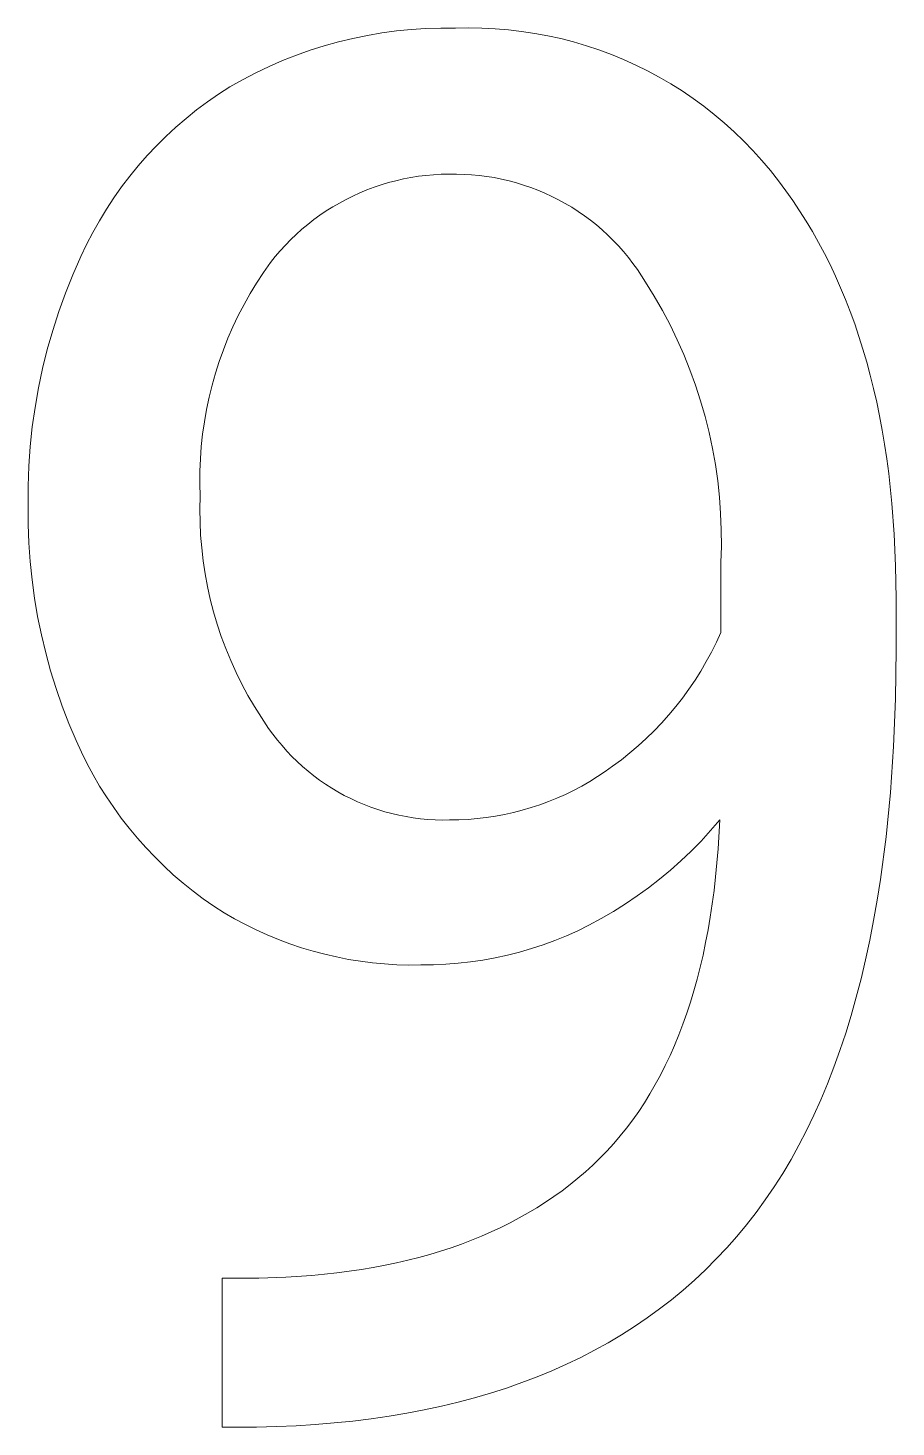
# Model space of a CAD drawing. Header units: millimetres. Extents: x 1434 to 4837, y 1889 to 4267.
# Drawn here: x 4303.17 to 4323.44, y 2103.97 to 2136.67 of the extents above; entities that cross this region are included whole.
import ezdxf

# ---------------------------------------------------------------- set-up
doc = ezdxf.new("R2010")
doc.units = ezdxf.units.MM
doc.header["$MEASUREMENT"] = 0
doc.layers.add('Domyślny', color=7, linetype='Continuous', true_color=0x000000)

msp = doc.modelspace()

# ---------------------------------------------------------------- linework, layer by layer
at = {"layer": 'Domyślny', "color": 18, "lineweight": 15, "true_color": 0x000000}
for p, q in [((4311.097, 2136.497), (4311.437, 2136.555)), ((4311.437, 2136.555), (4311.778, 2136.601)), ((4311.778, 2136.601), (4312.121, 2136.635)), ((4312.121, 2136.635), (4312.465, 2136.656)), ((4312.465, 2136.656), (4312.81, 2136.666)), ((4312.81, 2136.666), (4313.155, 2136.664)), ((4313.155, 2136.664), (4313.465, 2136.671)), ((4313.465, 2136.671), (4313.774, 2136.667)), ((4313.774, 2136.667), (4314.084, 2136.653)), ((4314.084, 2136.653), (4314.393, 2136.628)), ((4314.393, 2136.628), (4314.701, 2136.592)), ((4314.701, 2136.592), (4315.007, 2136.545)), ((4315.007, 2136.545), (4315.312, 2136.489)), ((4309.764, 2136.15), (4310.092, 2136.255)), ((4310.092, 2136.255), (4310.424, 2136.347)), ((4310.424, 2136.347), (4310.759, 2136.428)), ((4310.759, 2136.428), (4311.097, 2136.497)), ((4315.312, 2136.489), (4315.615, 2136.422)), ((4315.615, 2136.422), (4315.915, 2136.344)), ((4315.915, 2136.344), (4316.212, 2136.256)), ((4316.212, 2136.256), (4316.506, 2136.158)), ((4308.802, 2135.771), (4309.118, 2135.908)), ((4309.118, 2135.908), (4309.439, 2136.035)), ((4309.439, 2136.035), (4309.764, 2136.15)), ((4316.506, 2136.158), (4316.797, 2136.05)), ((4316.797, 2136.05), (4317.083, 2135.932)), ((4317.083, 2135.932), (4317.366, 2135.805)), ((4308.185, 2135.463), (4308.491, 2135.622)), ((4308.491, 2135.622), (4308.802, 2135.771)), ((4317.366, 2135.805), (4317.643, 2135.667)), ((4317.643, 2135.667), (4317.916, 2135.52)), ((4307.621, 2135.123), (4307.885, 2135.293)), ((4307.885, 2135.293), (4308.185, 2135.463)), ((4317.916, 2135.52), (4318.184, 2135.364)), ((4318.184, 2135.364), (4318.447, 2135.199)), ((4307.11, 2134.755), (4307.362, 2134.943)), ((4307.362, 2134.943), (4307.621, 2135.123)), ((4318.447, 2135.199), (4318.703, 2135.025)), ((4318.703, 2135.025), (4318.953, 2134.842)), ((4306.626, 2134.352), (4306.864, 2134.558)), ((4306.864, 2134.558), (4307.11, 2134.755)), ((4318.953, 2134.842), (4319.197, 2134.651)), ((4319.197, 2134.651), (4319.434, 2134.452)), ((4306.394, 2134.138), (4306.626, 2134.352)), ((4319.434, 2134.452), (4319.665, 2134.244)), ((4319.665, 2134.244), (4319.888, 2134.029)), ((4305.955, 2133.687), (4306.171, 2133.917)), ((4306.171, 2133.917), (4306.394, 2134.138)), ((4319.888, 2134.029), (4320.103, 2133.806)), ((4305.747, 2133.45), (4305.955, 2133.687)), ((4320.103, 2133.806), (4320.311, 2133.576)), ((4320.311, 2133.576), (4320.51, 2133.339)), ((4305.548, 2133.207), (4305.747, 2133.45)), ((4312.821, 2133.252), (4312.643, 2133.242)), ((4312.999, 2133.256), (4312.821, 2133.252)), ((4313.177, 2133.253), (4312.999, 2133.256)), ((4313.355, 2133.249), (4313.177, 2133.253)), ((4313.532, 2133.239), (4313.355, 2133.249)), ((4320.51, 2133.339), (4320.702, 2133.095)), ((4305.176, 2132.699), (4305.357, 2132.956)), ((4305.357, 2132.956), (4305.548, 2133.207)), ((4311.253, 2132.949), (4311.086, 2132.886)), ((4311.422, 2133.006), (4311.253, 2132.949)), ((4311.592, 2133.057), (4311.422, 2133.006)), ((4311.765, 2133.102), (4311.592, 2133.057)), ((4311.938, 2133.142), (4311.765, 2133.102)), ((4312.113, 2133.176), (4311.938, 2133.142)), ((4312.289, 2133.204), (4312.113, 2133.176)), ((4312.466, 2133.226), (4312.289, 2133.204)), ((4312.643, 2133.242), (4312.466, 2133.226)), ((4313.708, 2133.223), (4313.532, 2133.239)), ((4313.884, 2133.201), (4313.708, 2133.223)), ((4314.06, 2133.173), (4313.884, 2133.201)), ((4314.234, 2133.139), (4314.06, 2133.173)), ((4314.406, 2133.099), (4314.234, 2133.139)), ((4314.578, 2133.053), (4314.406, 2133.099)), ((4314.747, 2133.001), (4314.578, 2133.053)), ((4314.915, 2132.943), (4314.747, 2133.001)), ((4315.081, 2132.88), (4314.915, 2132.943)), ((4320.702, 2133.095), (4320.871, 2132.868)), ((4305.003, 2132.436), (4305.176, 2132.699)), ((4310.6, 2132.665), (4310.443, 2132.58)), ((4310.759, 2132.744), (4310.6, 2132.665)), ((4310.922, 2132.818), (4310.759, 2132.744)), ((4311.086, 2132.886), (4310.922, 2132.818)), ((4315.244, 2132.811), (4315.081, 2132.88)), ((4315.405, 2132.736), (4315.244, 2132.811)), ((4315.564, 2132.656), (4315.405, 2132.736)), ((4315.719, 2132.571), (4315.564, 2132.656)), ((4320.871, 2132.868), (4321.035, 2132.636)), ((4321.035, 2132.636), (4321.193, 2132.4)), ((4304.839, 2132.166), (4305.003, 2132.436)), ((4309.991, 2132.296), (4309.847, 2132.191)), ((4310.138, 2132.396), (4309.991, 2132.296)), ((4310.289, 2132.491), (4310.138, 2132.396)), ((4310.443, 2132.58), (4310.289, 2132.491)), ((4315.871, 2132.48), (4315.719, 2132.571)), ((4316.021, 2132.384), (4315.871, 2132.48)), ((4316.167, 2132.283), (4316.021, 2132.384)), ((4316.309, 2132.177), (4316.167, 2132.283)), ((4321.193, 2132.4), (4321.346, 2132.158)), ((4304.685, 2131.892), (4304.839, 2132.166)), ((4309.57, 2131.967), (4309.437, 2131.848)), ((4309.706, 2132.081), (4309.57, 2131.967)), ((4309.847, 2132.191), (4309.706, 2132.081)), ((4316.448, 2132.067), (4316.309, 2132.177)), ((4316.582, 2131.951), (4316.448, 2132.067)), ((4316.713, 2131.832), (4316.582, 2131.951)), ((4321.346, 2132.158), (4321.494, 2131.911)), ((4304.541, 2131.612), (4304.685, 2131.892)), ((4309.308, 2131.725), (4309.184, 2131.598)), ((4309.437, 2131.848), (4309.308, 2131.725)), ((4316.84, 2131.707), (4316.713, 2131.832)), ((4316.962, 2131.579), (4316.84, 2131.707)), ((4321.494, 2131.911), (4321.636, 2131.659)), ((4321.636, 2131.659), (4321.773, 2131.402)), ((4304.22, 2130.905), (4304.407, 2131.327)), ((4304.407, 2131.327), (4304.541, 2131.612)), ((4308.948, 2131.331), (4308.837, 2131.191)), ((4309.064, 2131.466), (4308.948, 2131.331)), ((4309.184, 2131.598), (4309.064, 2131.466)), ((4317.08, 2131.446), (4316.962, 2131.579)), ((4317.193, 2131.309), (4317.08, 2131.446)), ((4317.301, 2131.169), (4317.193, 2131.309)), ((4321.773, 2131.402), (4321.904, 2131.14)), ((4308.837, 2131.191), (4308.67, 2130.953)), ((4317.405, 2131.025), (4317.301, 2131.169)), ((4317.503, 2130.877), (4317.405, 2131.025)), ((4321.904, 2131.14), (4322.03, 2130.873)), ((4304.049, 2130.476), (4304.22, 2130.905)), ((4308.511, 2130.71), (4308.36, 2130.462)), ((4308.67, 2130.953), (4308.511, 2130.71)), ((4317.597, 2130.727), (4317.503, 2130.877)), ((4317.798, 2130.401), (4317.597, 2130.727)), ((4322.03, 2130.873), (4322.151, 2130.601)), ((4303.892, 2130.041), (4304.049, 2130.476)), ((4308.36, 2130.462), (4308.217, 2130.209)), ((4317.988, 2130.069), (4317.798, 2130.401)), ((4322.151, 2130.601), (4322.266, 2130.324)), ((4322.266, 2130.324), (4322.376, 2130.042)), ((4303.75, 2129.602), (4303.892, 2130.041)), ((4308.217, 2130.209), (4308.083, 2129.95)), ((4318.167, 2129.73), (4317.988, 2130.069)), ((4322.376, 2130.042), (4322.48, 2129.754)), ((4307.958, 2129.688), (4307.842, 2129.421)), ((4308.083, 2129.95), (4307.958, 2129.688)), ((4318.334, 2129.386), (4318.167, 2129.73)), ((4322.48, 2129.754), (4322.579, 2129.462)), ((4303.623, 2129.158), (4303.75, 2129.602)), ((4307.842, 2129.421), (4307.735, 2129.151)), ((4318.489, 2129.036), (4318.334, 2129.386)), ((4322.579, 2129.462), (4322.673, 2129.165)), ((4303.512, 2128.71), (4303.623, 2129.158)), ((4307.735, 2129.151), (4307.638, 2128.877)), ((4318.632, 2128.681), (4318.489, 2129.036)), ((4322.673, 2129.165), (4322.761, 2128.862)), ((4303.416, 2128.258), (4303.512, 2128.71)), ((4307.638, 2128.877), (4307.549, 2128.601)), ((4318.762, 2128.321), (4318.632, 2128.681)), ((4322.761, 2128.862), (4322.844, 2128.555)), ((4307.549, 2128.601), (4307.47, 2128.321)), ((4322.844, 2128.555), (4322.921, 2128.243)), ((4303.336, 2127.803), (4303.416, 2128.258)), ((4307.401, 2128.039), (4307.341, 2127.754)), ((4307.47, 2128.321), (4307.401, 2128.039)), ((4318.88, 2127.957), (4318.762, 2128.321)), ((4322.921, 2128.243), (4322.993, 2127.925)), ((4303.272, 2127.346), (4303.336, 2127.803)), ((4307.341, 2127.754), (4307.291, 2127.468)), ((4318.986, 2127.589), (4318.88, 2127.957)), ((4322.993, 2127.925), (4323.06, 2127.603)), ((4307.291, 2127.468), (4307.25, 2127.18)), ((4319.078, 2127.217), (4318.986, 2127.589)), ((4323.06, 2127.603), (4323.121, 2127.275)), ((4303.223, 2126.887), (4303.272, 2127.346)), ((4307.25, 2127.18), (4307.219, 2126.891)), ((4319.158, 2126.843), (4319.078, 2127.217)), ((4323.121, 2127.275), (4323.177, 2126.942)), ((4303.19, 2126.426), (4303.223, 2126.887)), ((4307.219, 2126.891), (4307.198, 2126.601)), ((4319.225, 2126.466), (4319.158, 2126.843)), ((4323.177, 2126.942), (4323.228, 2126.605)), ((4303.173, 2125.964), (4303.19, 2126.426)), ((4307.198, 2126.601), (4307.187, 2126.311)), ((4319.279, 2126.087), (4319.225, 2126.466)), ((4323.228, 2126.605), (4323.273, 2126.262)), ((4307.187, 2126.311), (4307.186, 2126.02)), ((4319.32, 2125.707), (4319.279, 2126.087)), ((4323.273, 2126.262), (4323.348, 2125.561)), ((4303.172, 2125.503), (4303.173, 2125.964)), ((4307.186, 2126.02), (4307.194, 2125.729)), ((4307.194, 2125.729), (4307.187, 2125.426)), ((4303.174, 2125.069), (4303.172, 2125.503)), ((4307.187, 2125.426), (4307.191, 2125.123)), ((4319.348, 2125.325), (4319.32, 2125.707)), ((4323.348, 2125.561), (4323.401, 2124.84)), ((4307.191, 2125.123), (4307.204, 2124.82)), ((4319.363, 2124.942), (4319.348, 2125.325)), ((4303.19, 2124.635), (4303.174, 2125.069)), ((4307.204, 2124.82), (4307.229, 2124.518)), ((4319.365, 2124.559), (4319.363, 2124.942)), ((4323.401, 2124.84), (4323.433, 2124.099)), ((4303.221, 2124.202), (4303.19, 2124.635)), ((4307.229, 2124.518), (4307.263, 2124.217)), ((4319.353, 2124.177), (4319.365, 2124.559)), ((4303.265, 2123.771), (4303.221, 2124.202)), ((4307.263, 2124.217), (4307.308, 2123.917)), ((4319.353, 2122.545), (4319.353, 2124.177)), ((4323.433, 2124.099), (4323.444, 2123.338)), ((4303.324, 2123.341), (4303.265, 2123.771)), ((4307.308, 2123.917), (4307.363, 2123.619)), ((4307.363, 2123.619), (4307.429, 2123.323)), ((4303.397, 2122.913), (4303.324, 2123.341)), ((4307.429, 2123.323), (4307.504, 2123.029)), ((4323.444, 2123.338), (4323.444, 2122.149)), ((4303.484, 2122.488), (4303.397, 2122.913)), ((4307.504, 2123.029), (4307.59, 2122.739)), ((4303.585, 2122.066), (4303.484, 2122.488)), ((4307.59, 2122.739), (4307.685, 2122.451)), ((4319.248, 2122.314), (4319.353, 2122.545)), ((4307.685, 2122.451), (4307.791, 2122.167)), ((4307.791, 2122.167), (4307.906, 2121.886)), ((4319.134, 2122.086), (4319.248, 2122.314)), ((4323.444, 2122.149), (4323.429, 2120.993)), ((4303.7, 2121.648), (4303.585, 2122.066)), ((4307.906, 2121.886), (4308.031, 2121.61)), ((4318.886, 2121.642), (4319.014, 2121.862)), ((4319.014, 2121.862), (4319.134, 2122.086)), ((4303.828, 2121.233), (4303.7, 2121.648)), ((4308.031, 2121.61), (4308.165, 2121.338)), ((4318.75, 2121.427), (4318.886, 2121.642)), ((4303.97, 2120.823), (4303.828, 2121.233)), ((4308.165, 2121.338), (4308.308, 2121.071)), ((4318.458, 2121.011), (4318.607, 2121.217)), ((4318.607, 2121.217), (4318.75, 2121.427)), ((4304.125, 2120.418), (4303.97, 2120.823)), ((4308.308, 2121.071), (4308.46, 2120.809)), ((4318.301, 2120.81), (4318.458, 2121.011)), ((4323.429, 2120.993), (4323.386, 2119.878)), ((4308.46, 2120.809), (4308.622, 2120.552)), ((4308.622, 2120.552), (4308.792, 2120.301)), ((4317.968, 2120.426), (4318.138, 2120.615)), ((4318.138, 2120.615), (4318.301, 2120.81)), ((4304.293, 2120.018), (4304.125, 2120.418)), ((4308.792, 2120.301), (4308.891, 2120.163)), ((4317.611, 2120.064), (4317.793, 2120.242)), ((4317.793, 2120.242), (4317.968, 2120.426)), ((4304.418, 2119.745), (4304.293, 2120.018)), ((4308.891, 2120.163), (4308.996, 2120.029)), ((4308.996, 2120.029), (4309.104, 2119.898)), ((4309.104, 2119.898), (4309.217, 2119.77)), ((4317.229, 2119.728), (4317.423, 2119.893)), ((4317.423, 2119.893), (4317.611, 2120.064)), ((4323.386, 2119.878), (4323.313, 2118.802)), ((4304.552, 2119.476), (4304.418, 2119.745)), ((4309.217, 2119.77), (4309.335, 2119.647)), ((4309.335, 2119.647), (4309.456, 2119.528)), ((4309.456, 2119.528), (4309.582, 2119.413)), ((4316.826, 2119.418), (4317.03, 2119.569)), ((4317.03, 2119.569), (4317.229, 2119.728)), ((4304.694, 2119.212), (4304.552, 2119.476)), ((4304.845, 2118.953), (4304.694, 2119.212)), ((4309.582, 2119.413), (4309.711, 2119.302)), ((4309.711, 2119.302), (4309.844, 2119.196)), ((4309.844, 2119.196), (4309.981, 2119.094)), ((4316.473, 2119.174), (4316.652, 2119.293)), ((4316.652, 2119.293), (4316.826, 2119.418)), ((4305.005, 2118.698), (4304.845, 2118.953)), ((4309.981, 2119.094), (4310.121, 2118.997)), ((4310.121, 2118.997), (4310.264, 2118.905)), ((4310.264, 2118.905), (4310.41, 2118.818)), ((4315.914, 2118.853), (4316.104, 2118.954)), ((4316.104, 2118.954), (4316.29, 2119.061)), ((4316.29, 2119.061), (4316.473, 2119.174)), ((4305.173, 2118.449), (4305.005, 2118.698)), ((4310.41, 2118.818), (4310.559, 2118.736)), ((4310.559, 2118.736), (4310.711, 2118.659)), ((4310.711, 2118.659), (4310.865, 2118.587)), ((4310.865, 2118.587), (4311.022, 2118.521)), ((4315.125, 2118.517), (4315.327, 2118.591)), ((4315.327, 2118.591), (4315.526, 2118.672)), ((4315.526, 2118.672), (4315.722, 2118.759)), ((4315.722, 2118.759), (4315.914, 2118.853)), ((4323.313, 2118.802), (4323.212, 2117.765)), ((4305.349, 2118.206), (4305.173, 2118.449)), ((4305.533, 2117.969), (4305.349, 2118.206)), ((4311.022, 2118.521), (4311.181, 2118.46)), ((4311.181, 2118.46), (4311.342, 2118.404)), ((4311.342, 2118.404), (4311.505, 2118.354)), ((4311.505, 2118.354), (4311.669, 2118.31)), ((4311.669, 2118.31), (4311.835, 2118.271)), ((4311.835, 2118.271), (4312.002, 2118.238)), ((4312.002, 2118.238), (4312.17, 2118.21)), ((4312.17, 2118.21), (4312.339, 2118.189)), ((4313.662, 2118.192), (4313.875, 2118.217)), ((4313.875, 2118.217), (4314.087, 2118.25)), ((4314.087, 2118.25), (4314.298, 2118.289)), ((4314.298, 2118.289), (4314.508, 2118.336)), ((4314.508, 2118.336), (4314.715, 2118.389)), ((4314.715, 2118.389), (4314.921, 2118.45)), ((4314.921, 2118.45), (4315.125, 2118.517)), ((4305.725, 2117.738), (4305.533, 2117.969)), ((4312.339, 2118.189), (4312.508, 2118.173)), ((4312.508, 2118.173), (4312.678, 2118.163)), ((4312.678, 2118.163), (4312.848, 2118.158)), ((4312.848, 2118.158), (4313.019, 2118.16)), ((4313.019, 2118.16), (4313.233, 2118.163)), ((4313.233, 2118.163), (4313.448, 2118.174)), ((4313.448, 2118.174), (4313.662, 2118.192)), ((4319.115, 2117.911), (4318.891, 2117.669)), ((4319.33, 2118.16), (4319.115, 2117.911)), ((4319.291, 2117.483), (4319.33, 2118.16)), ((4305.924, 2117.514), (4305.725, 2117.738)), ((4318.891, 2117.669), (4318.66, 2117.435)), ((4323.212, 2117.765), (4323.082, 2116.769)), ((4306.131, 2117.296), (4305.924, 2117.514)), ((4306.345, 2117.085), (4306.131, 2117.296)), ((4318.66, 2117.435), (4318.421, 2117.209)), ((4319.232, 2116.829), (4319.291, 2117.483)), ((4306.565, 2116.881), (4306.345, 2117.085)), ((4318.175, 2116.99), (4317.922, 2116.78)), ((4318.421, 2117.209), (4318.175, 2116.99)), ((4306.793, 2116.685), (4306.565, 2116.881)), ((4307.026, 2116.496), (4306.793, 2116.685)), ((4317.662, 2116.578), (4317.395, 2116.384)), ((4317.922, 2116.78), (4317.662, 2116.578)), ((4319.195, 2116.51), (4319.232, 2116.829)), ((4323.082, 2116.769), (4323.005, 2116.285)), ((4307.266, 2116.316), (4307.026, 2116.496)), ((4307.512, 2116.143), (4307.266, 2116.316)), ((4317.395, 2116.384), (4317.123, 2116.2)), ((4319.153, 2116.198), (4319.195, 2116.51)), ((4323.005, 2116.285), (4322.922, 2115.812)), ((4307.752, 2115.993), (4307.512, 2116.143)), ((4307.998, 2115.851), (4307.752, 2115.993)), ((4316.844, 2116.024), (4316.56, 2115.858)), ((4317.123, 2116.2), (4316.844, 2116.024)), ((4319.106, 2115.891), (4319.153, 2116.198)), ((4308.248, 2115.717), (4307.998, 2115.851)), ((4308.502, 2115.592), (4308.248, 2115.717)), ((4308.76, 2115.475), (4308.502, 2115.592)), ((4316.271, 2115.701), (4316.01, 2115.573)), ((4316.56, 2115.858), (4316.271, 2115.701)), ((4319.055, 2115.589), (4319.106, 2115.891)), ((4322.922, 2115.812), (4322.831, 2115.348)), ((4309.022, 2115.366), (4308.76, 2115.475)), ((4309.288, 2115.267), (4309.022, 2115.366)), ((4309.556, 2115.176), (4309.288, 2115.267)), ((4315.476, 2115.344), (4315.203, 2115.244)), ((4315.745, 2115.454), (4315.476, 2115.344)), ((4316.01, 2115.573), (4315.745, 2115.454)), ((4318.937, 2115.004), (4318.998, 2115.294)), ((4318.998, 2115.294), (4319.055, 2115.589)), ((4322.831, 2115.348), (4322.734, 2114.894)), ((4309.828, 2115.094), (4309.556, 2115.176)), ((4310.102, 2115.021), (4309.828, 2115.094)), ((4310.378, 2114.958), (4310.102, 2115.021)), ((4310.657, 2114.903), (4310.378, 2114.958)), ((4314.083, 2114.938), (4313.797, 2114.885)), ((4314.367, 2115), (4314.083, 2114.938)), ((4314.648, 2115.072), (4314.367, 2115)), ((4314.927, 2115.153), (4314.648, 2115.072)), ((4315.203, 2115.244), (4314.927, 2115.153)), ((4318.87, 2114.72), (4318.937, 2115.004)), ((4310.937, 2114.858), (4310.657, 2114.903)), ((4311.218, 2114.822), (4310.937, 2114.858)), ((4311.5, 2114.795), (4311.218, 2114.822)), ((4311.783, 2114.778), (4311.5, 2114.795)), ((4312.067, 2114.77), (4311.783, 2114.778)), ((4312.35, 2114.772), (4312.067, 2114.77)), ((4312.641, 2114.774), (4312.35, 2114.772)), ((4312.931, 2114.787), (4312.641, 2114.774)), ((4313.221, 2114.81), (4312.931, 2114.787)), ((4313.509, 2114.843), (4313.221, 2114.81)), ((4313.797, 2114.885), (4313.509, 2114.843)), ((4318.799, 2114.442), (4318.87, 2114.72)), ((4322.734, 2114.894), (4322.628, 2114.451)), ((4318.723, 2114.169), (4318.799, 2114.442)), ((4322.628, 2114.451), (4322.516, 2114.017)), ((4318.643, 2113.903), (4318.723, 2114.169)), ((4322.516, 2114.017), (4322.396, 2113.593)), ((4318.466, 2113.386), (4318.557, 2113.642)), ((4318.557, 2113.642), (4318.643, 2113.903)), ((4318.371, 2113.137), (4318.466, 2113.386)), ((4322.396, 2113.593), (4322.269, 2113.179)), ((4318.271, 2112.893), (4318.371, 2113.137)), ((4322.269, 2113.179), (4322.135, 2112.775)), ((4318.056, 2112.423), (4318.166, 2112.655)), ((4318.166, 2112.655), (4318.271, 2112.893)), ((4322.135, 2112.775), (4321.994, 2112.38)), ((4317.941, 2112.197), (4318.056, 2112.423)), ((4321.994, 2112.38), (4321.845, 2111.996)), ((4317.822, 2111.977), (4317.941, 2112.197)), ((4321.845, 2111.996), (4321.689, 2111.622)), ((4317.568, 2111.553), (4317.697, 2111.762)), ((4317.697, 2111.762), (4317.822, 2111.977)), ((4317.295, 2111.153), (4317.434, 2111.35)), ((4317.434, 2111.35), (4317.568, 2111.553)), ((4321.689, 2111.622), (4321.525, 2111.258)), ((4317.152, 2110.961), (4317.295, 2111.153)), ((4321.525, 2111.258), (4321.355, 2110.903)), ((4316.85, 2110.596), (4317.003, 2110.776)), ((4317.003, 2110.776), (4317.152, 2110.961)), ((4321.355, 2110.903), (4321.177, 2110.559)), ((4316.529, 2110.254), (4316.692, 2110.422)), ((4316.692, 2110.422), (4316.85, 2110.596)), ((4321.177, 2110.559), (4320.992, 2110.224)), ((4316.189, 2109.936), (4316.362, 2110.092)), ((4316.362, 2110.092), (4316.529, 2110.254)), ((4320.992, 2110.224), (4320.799, 2109.9)), ((4315.831, 2109.638), (4316.012, 2109.785)), ((4316.012, 2109.785), (4316.189, 2109.936)), ((4320.799, 2109.9), (4320.599, 2109.585)), ((4315.454, 2109.359), (4315.645, 2109.496)), ((4315.645, 2109.496), (4315.831, 2109.638)), ((4320.599, 2109.585), (4320.392, 2109.28)), ((4314.855, 2108.976), (4315.059, 2109.099)), ((4315.059, 2109.099), (4315.259, 2109.227)), ((4315.259, 2109.227), (4315.454, 2109.359)), ((4320.392, 2109.28), (4320.178, 2108.986)), ((4314.214, 2108.636), (4314.432, 2108.745)), ((4314.432, 2108.745), (4314.646, 2108.858)), ((4314.646, 2108.858), (4314.855, 2108.976)), ((4320.178, 2108.986), (4319.956, 2108.701)), ((4313.532, 2108.339), (4313.764, 2108.433)), ((4313.764, 2108.433), (4313.991, 2108.532)), ((4313.991, 2108.532), (4314.214, 2108.636)), ((4319.727, 2108.426), (4319.491, 2108.159)), ((4319.956, 2108.701), (4319.727, 2108.426)), ((4312.558, 2108.008), (4312.808, 2108.084)), ((4312.808, 2108.084), (4313.054, 2108.164)), ((4313.054, 2108.164), (4313.295, 2108.249)), ((4313.295, 2108.249), (4313.532, 2108.339)), ((4319.491, 2108.159), (4319.247, 2107.901)), ((4311.236, 2107.702), (4311.51, 2107.754)), ((4311.51, 2107.754), (4311.779, 2107.81)), ((4311.779, 2107.81), (4312.043, 2107.872)), ((4312.043, 2107.872), (4312.303, 2107.937)), ((4312.303, 2107.937), (4312.558, 2108.008)), ((4319.247, 2107.901), (4318.996, 2107.65)), ((4307.704, 2103.973), (4307.704, 2107.451)), ((4307.704, 2107.451), (4308.565, 2107.451)), ((4308.565, 2107.451), (4309.191, 2107.474)), ((4309.191, 2107.474), (4309.799, 2107.515)), ((4309.799, 2107.515), (4310.096, 2107.543)), ((4310.096, 2107.543), (4310.388, 2107.576)), ((4310.388, 2107.576), (4310.675, 2107.613)), ((4310.675, 2107.613), (4310.958, 2107.655)), ((4310.958, 2107.655), (4311.236, 2107.702)), ((4318.996, 2107.65), (4318.737, 2107.408)), ((4318.472, 2107.174), (4318.198, 2106.949)), ((4318.737, 2107.408), (4318.472, 2107.174)), ((4318.198, 2106.949), (4317.918, 2106.731)), ((4317.63, 2106.522), (4317.335, 2106.321)), ((4317.918, 2106.731), (4317.63, 2106.522)), ((4317.032, 2106.129), (4316.722, 2105.944)), ((4317.335, 2106.321), (4317.032, 2106.129)), ((4316.722, 2105.944), (4316.405, 2105.768)), ((4316.08, 2105.6), (4315.748, 2105.44)), ((4316.405, 2105.768), (4316.08, 2105.6)), ((4315.061, 2105.145), (4314.707, 2105.01)), ((4315.408, 2105.289), (4315.061, 2105.145)), ((4315.748, 2105.44), (4315.408, 2105.289)), ((4314.345, 2104.884), (4313.976, 2104.765)), ((4314.707, 2105.01), (4314.345, 2104.884)), ((4313.216, 2104.553), (4312.825, 2104.459)), ((4313.6, 2104.655), (4313.216, 2104.553)), ((4313.976, 2104.765), (4313.6, 2104.655)), ((4311.187, 2104.165), (4310.759, 2104.113)), ((4311.608, 2104.226), (4311.187, 2104.165)), ((4312.021, 2104.296), (4311.608, 2104.226)), ((4312.427, 2104.373), (4312.021, 2104.296)), ((4312.825, 2104.459), (4312.427, 2104.373)), ((4308.509, 2103.973), (4307.704, 2103.973)), ((4308.974, 2103.984), (4308.509, 2103.973)), ((4309.431, 2104.004), (4308.974, 2103.984)), ((4309.881, 2104.032), (4309.431, 2104.004)), ((4310.324, 2104.068), (4309.881, 2104.032)), ((4310.759, 2104.113), (4310.324, 2104.068))]:
    msp.add_line(p, q, dxfattribs=at)

doc.saveas('drawing.dxf')
